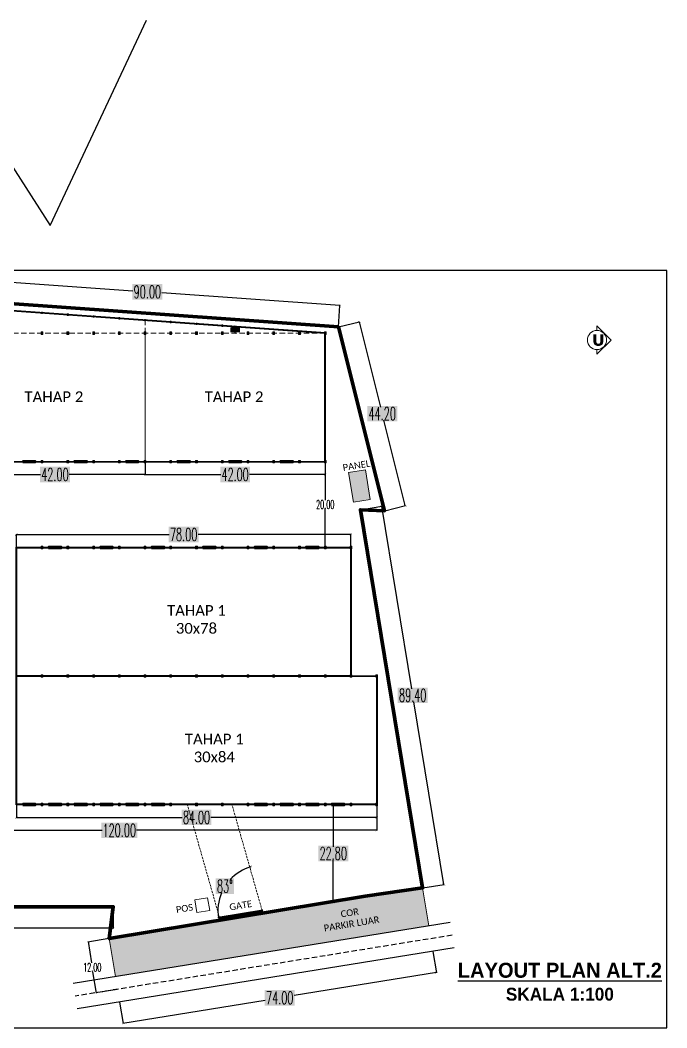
# Model space of a CAD drawing. Header units: millimetres. Extents: x 2175 to 3376, y 1504 to 1740.
# Drawn here: x 2274.3 to 2425, y 1504.5 to 1739.5 of the extents above; entities that cross this region are included whole.
import ezdxf

# ---------------------------------------------------------------- set-up
doc = ezdxf.new("R2010")
doc.units = ezdxf.units.MM
doc.linetypes.add('DASHED', pattern=[19.05, 12.7, -6.35])
doc.linetypes.add('HIDDEN', pattern=[0.375, 0.25, -0.125])
for name, color, linetype, lineweight in [('Garis Dim', 131, 'DASHED', 9), ('GRS-TIPIS', 253, 'Continuous', 9), ('HAT', 8, 'Continuous', 9), ('Pondasi', 6, 'Continuous', 9)]:
    doc.layers.add(name, color=color, linetype=linetype, lineweight=lineweight)
for name, color, linetype in [('GR', 7, 'Continuous'), ('HELP', 251, 'Continuous'), ('KOP TEKS', 1, 'Continuous'), ('WHITE', 7, 'Continuous')]:
    doc.layers.add(name, color=color, linetype=linetype)
doc.styles.add('-DIM2', font='simplex.shx', dxfattribs={"width": 0.55})
doc.styles.get("Standard").update_dxf_attribs({"font": 'arial.ttf'})
doc.dimstyles.new('DIMENSI WARNA 2.1', dxfattribs={"dimtxt": 1, "dimasz": 0.5, "dimexe": 0.1, "dimexo": 0.1, "dimgap": 0.05, "dimtad": 0, "dimtih": 1, "dimtoh": 1, "dimrnd": 0.0025, "dimzin": 0, "dimdsep": 46, "dimtxsty": '-DIM2', "dimblk": 'ARCHTICK', "dimcen": 0.1, "dimclrd": 1, "dimclre": 1, "dimclrt": 256, "dimadec": 0, "dimazin": 0, "dimtfac": 1, "dimtofl": 0, "dimtmove": 0, "dimatfit": 3, "dimldrblk": 'ARCHTICK', "dimfxl": 0.18, "dimtfill": 2, "dimtfillclr": 256, "dimtolj": 1, "dimtzin": 0, "dimarcsym": 0})
doc.dimstyles.new('DIMENSI WARNA BENOWO', dxfattribs={"dimtxt": 3, "dimasz": 0.5, "dimexe": 0.05, "dimexo": 0.05, "dimgap": 0.05, "dimtad": 0, "dimtih": 1, "dimtoh": 1, "dimrnd": 0.0025, "dimzin": 0, "dimdsep": 46, "dimtxsty": '-DIM2', "dimblk": 'ARCHTICK', "dimcen": 0.05, "dimclrd": 1, "dimclre": 1, "dimclrt": 256, "dimadec": 0, "dimazin": 0, "dimtfac": 1, "dimtofl": 0, "dimtmove": 0, "dimatfit": 3, "dimldrblk": 'ARCHTICK', "dimfxl": 0.18, "dimtfill": 2, "dimtfillclr": 256, "dimtolj": 1, "dimtzin": 0, "dimarcsym": 0})
doc.dimstyles.new('SITEPLAN SAMARINDA', dxfattribs={"dimtxt": 2, "dimasz": 0.3, "dimexe": 0.1, "dimexo": 0.1, "dimgap": 0.05, "dimtad": 0, "dimtih": 1, "dimtoh": 1, "dimzin": 0, "dimdsep": 46, "dimtxsty": '-DIM2', "dimblk": 'ARCHTICK', "dimcen": 0.3, "dimdle": 0.1, "dimclrd": 1, "dimclre": 1, "dimclrt": 7, "dimadec": 0, "dimazin": 0, "dimtfac": 1, "dimtix": 1, "dimtofl": 0, "dimtmove": 0, "dimatfit": 3, "dimldrblk": 'ARCHTICK', "dimfxl": 1, "dimtolj": 1, "dimtzin": 0, "dimarcsym": 0})

# ---------------------------------------------------------------- blocks, each defined once
blk = doc.blocks.new('_ArchTick')
at = {"color": 0, "linetype": 'ByBlock', "const_width": 0.15}
blk.add_lwpolyline([(-0.5, -0.5), (0.5, 0.5)], dxfattribs=at)
blk = doc.blocks.new('*D1032')
at = {"layer": 'Defpoints', "color": 0, "transparency": 16777216}
for p in [(2258.68, 1674.37), (2348.8, 1672.95), (2348.45, 1667.97)]:
    blk.add_point(p, dxfattribs=at)
at = {"layer": 'GR', "color": 1, "lineweight": -2, "transparency": 16777216}
for p, q in [((2258.68, 1674.42), (2259.04, 1679.41)), ((2259.03, 1679.36), (2300.57, 1676.4)), ((2348.8, 1672.95), (2307.27, 1675.92)), ((2348.45, 1668.02), (2348.81, 1673))]:
    blk.add_line(p, q, dxfattribs=at)
at = {"layer": 'GR', "color": 1, "lineweight": -2, "transparency": 16777216, "xscale": 0.5, "yscale": 0.5, "zscale": 0.5}
for p, rotation in [((2259.03, 1679.36), 175.916745475902), ((2348.8, 1672.95), 355.9167454759021)]:
    blk.add_blockref('_ArchTick', p, dxfattribs=dict(at, rotation=rotation))
at = {"layer": 'GR', "color": 240, "transparency": 16777216, "insert": (2303.92, 1676.16), "char_height": 3, "attachment_point": 5, "style": '-DIM2', "bg_fill": 1, "box_fill_scale": 1.1, "bg_fill_color": 256, "bg_fill_true_color": 16180224, "bg_fill_transparency": 0}
blk.add_mtext('\\A1;90.00', dxfattribs=at)
blk = doc.blocks.new('*D1033')
at = {"layer": 'Defpoints', "color": 0, "transparency": 16777216}
for p in [(2370.5, 1522.31), (2297.45, 1510.5), (2298.24, 1505.56)]:
    blk.add_point(p, dxfattribs=at)
at = {"layer": 'GR', "color": 1, "lineweight": -2, "transparency": 16777216}
for p, q in [((2370.5, 1522.26), (2371.3, 1517.33)), ((2371.29, 1517.37), (2338.12, 1512.01)), ((2297.45, 1510.45), (2298.25, 1505.51)), ((2298.24, 1505.56), (2331.42, 1510.93))]:
    blk.add_line(p, q, dxfattribs=at)
at = {"layer": 'GR', "color": 1, "lineweight": -2, "transparency": 16777216, "xscale": 0.5, "yscale": 0.5, "zscale": 0.5}
for p, rotation in [((2371.29, 1517.37), 9.184901912618962), ((2298.24, 1505.56), 189.184901912619)]:
    blk.add_blockref('_ArchTick', p, dxfattribs=dict(at, rotation=rotation))
at = {"layer": 'GR', "color": 240, "transparency": 16777216, "insert": (2334.77, 1511.47), "char_height": 3, "attachment_point": 5, "style": '-DIM2', "bg_fill": 1, "box_fill_scale": 1.1, "bg_fill_color": 256, "bg_fill_true_color": 16180224, "bg_fill_transparency": 0}
blk.add_mtext('\\A1;74.00', dxfattribs=at)
blk = doc.blocks.new('*D1034')
at = {"layer": 'Defpoints', "color": 0, "transparency": 16777216}
for p in [(2207.97, 1532.73), (2295.97, 1532.73), (2207.97, 1527.73)]:
    blk.add_point(p, dxfattribs=at)
at = {"layer": 'GR', "color": 1, "lineweight": -2, "transparency": 16777216}
for p, q in [((2207.97, 1532.68), (2207.97, 1527.68)), ((2295.97, 1532.68), (2295.97, 1527.68)), ((2207.97, 1527.73), (2248.62, 1527.73)), ((2295.97, 1527.73), (2255.32, 1527.73))]:
    blk.add_line(p, q, dxfattribs=at)
at = {"layer": 'GR', "color": 1, "lineweight": -2, "transparency": 16777216, "xscale": 0.5, "yscale": 0.5, "zscale": 0.5, "rotation": 180}
blk.add_blockref('_ArchTick', (2207.97, 1527.73), dxfattribs=at)
at = {"layer": 'GR', "color": 1, "lineweight": -2, "transparency": 16777216, "xscale": 0.5, "yscale": 0.5, "zscale": 0.5}
blk.add_blockref('_ArchTick', (2295.97, 1527.73), dxfattribs=at)
at = {"layer": 'GR', "color": 240, "transparency": 16777216, "insert": (2251.97, 1527.73), "char_height": 3, "attachment_point": 5, "style": '-DIM2', "bg_fill": 1, "box_fill_scale": 1.1, "bg_fill_color": 256, "bg_fill_true_color": 16180224, "bg_fill_transparency": 0}
blk.add_mtext('\\A1;88.00', dxfattribs=at)
blk = doc.blocks.new('*D1035')
at = {"layer": 'Defpoints', "color": 0, "transparency": 16777216}
for p in [(2348.45, 1667.97), (2359.21, 1625.1), (2364.06, 1626.32)]:
    blk.add_point(p, dxfattribs=at)
at = {"layer": 'GR', "color": 1, "lineweight": -2, "transparency": 16777216}
for p, q in [((2348.5, 1667.98), (2353.35, 1669.2)), ((2353.3, 1669.18), (2358.29, 1649.3)), ((2364.06, 1626.32), (2359.07, 1646.2)), ((2359.26, 1625.11), (2364.11, 1626.33))]:
    blk.add_line(p, q, dxfattribs=at)
at = {"layer": 'GR', "color": 1, "lineweight": -2, "transparency": 16777216, "xscale": 0.5, "yscale": 0.5, "zscale": 0.5}
for p, rotation in [((2353.3, 1669.18), 104.0968886446481), ((2364.06, 1626.32), 284.0968886446482)]:
    blk.add_blockref('_ArchTick', p, dxfattribs=dict(at, rotation=rotation))
at = {"layer": 'GR', "color": 240, "transparency": 16777216, "insert": (2358.68, 1647.75), "char_height": 3, "attachment_point": 5, "style": '-DIM2', "bg_fill": 1, "box_fill_scale": 1.1, "bg_fill_color": 256, "bg_fill_true_color": 16180224, "bg_fill_transparency": 0}
blk.add_mtext('\\A1;44.20', dxfattribs=at)
blk = doc.blocks.new('*D1036')
at = {"layer": 'Defpoints', "color": 0, "transparency": 16777216}
for p in [(2353.59, 1625.33), (2373.04, 1537.93), (2368.1, 1537.12)]:
    blk.add_point(p, dxfattribs=at)
at = {"layer": 'GR', "color": 1, "lineweight": -2, "transparency": 16777216}
for p, q in [((2353.64, 1625.34), (2358.57, 1626.15)), ((2358.52, 1626.14), (2365.52, 1583.59)), ((2373.04, 1537.93), (2366.03, 1580.49)), ((2368.15, 1537.13), (2373.09, 1537.94))]:
    blk.add_line(p, q, dxfattribs=at)
at = {"layer": 'GR', "color": 1, "lineweight": -2, "transparency": 16777216, "xscale": 0.5, "yscale": 0.5, "zscale": 0.5}
for p, rotation in [((2358.52, 1626.14), 99.34405198006446), ((2373.04, 1537.93), 279.3440519800645)]:
    blk.add_blockref('_ArchTick', p, dxfattribs=dict(at, rotation=rotation))
at = {"layer": 'GR', "color": 240, "transparency": 16777216, "insert": (2365.78, 1582.04), "char_height": 3, "attachment_point": 5, "style": '-DIM2', "bg_fill": 1, "box_fill_scale": 1.1, "bg_fill_color": 256, "bg_fill_true_color": 16180224, "bg_fill_transparency": 0}
blk.add_mtext('\\A1;89.40', dxfattribs=at)
blk = doc.blocks.new('*D1040')
at = {"layer": 'Defpoints', "color": 0, "transparency": 16777216}
for p in [(2321.18, 1566.21), (2323.64, 1539.5), (2355.66, 1535.8), (2330.98, 1531.81), (2306.3, 1527.82)]:
    blk.add_point(p, dxfattribs=at)
at = {"layer": 'GR', "color": 1, "lineweight": -2, "transparency": 16777216}
for start, end in [(105.8972, 136.9505), (156.9981, 189.1849)]:
    blk.add_arc((2330.98, 1531.81), 10.62, start, end, dxfattribs=at)
at = {"layer": 'GR', "color": 1, "lineweight": -2, "transparency": 16777216, "xscale": 0.5, "yscale": 0.5, "zscale": 0.5}
for p, rotation in [((2328.07, 1542.03), 15.89716295849237), ((2320.49, 1530.12), 279.1849019126178)]:
    blk.add_blockref('_ArchTick', p, dxfattribs=dict(at, rotation=rotation))
at = {"layer": 'GR', "color": 240, "transparency": 16777216, "insert": (2322.01, 1537.51), "char_height": 3, "attachment_point": 5, "style": '-DIM2', "bg_fill": 1, "box_fill_scale": 1.1, "bg_fill_color": 256, "bg_fill_true_color": 16180224, "bg_fill_transparency": 0}
blk.add_mtext('\\A1;83°', dxfattribs=at)
blk = doc.blocks.new('*D1041')
at = {"layer": 'Defpoints', "color": 0, "transparency": 16777216}
for p in [(2295.05, 1525.31), (2292.03, 1512.66), (2296.97, 1513.46)]:
    blk.add_point(p, dxfattribs=at)
at = {"layer": 'GR', "color": 1, "linetype": 'Continuous', "lineweight": -2, "transparency": 16777216}
for p, q in [((2294.95, 1525.29), (2290.02, 1524.49)), ((2296.87, 1513.44), (2291.93, 1512.65))]:
    blk.add_line(p, q, dxfattribs=at)
at = {"layer": 'GR', "color": 1, "lineweight": -2, "transparency": 16777216}
for p, q in [((2290.1, 1524.61), (2290.9, 1519.63)), ((2292.05, 1512.56), (2291.24, 1517.53))]:
    blk.add_line(p, q, dxfattribs=at)
at = {"layer": 'GR', "color": 1, "lineweight": -2, "transparency": 16777216, "xscale": 0.3, "yscale": 0.3, "zscale": 0.3}
for p, rotation in [((2290.12, 1524.51), 99.1849019126292), ((2292.03, 1512.66), 279.1849019126292)]:
    blk.add_blockref('_ArchTick', p, dxfattribs=dict(at, rotation=rotation))
at = {"layer": 'GR', "color": 7, "lineweight": 0, "transparency": 16777216, "insert": (2291.07, 1518.58), "char_height": 2, "attachment_point": 5, "style": '-DIM2'}
blk.add_mtext('\\A1;12.00', dxfattribs=at)
blk = doc.blocks.new('*D1268')
at = {"layer": 'Defpoints', "color": 0, "transparency": 16777216}
for p in [(2261.38, 1636.55), (2303.38, 1636.55), (2303.38, 1633.55)]:
    blk.add_point(p, dxfattribs=at)
at = {"layer": 'GR', "color": 1, "lineweight": -2, "transparency": 16777216}
for p, q in [((2261.38, 1636.5), (2261.38, 1633.5)), ((2303.38, 1636.5), (2303.38, 1633.5)), ((2261.38, 1633.55), (2279.03, 1633.55)), ((2303.38, 1633.55), (2285.73, 1633.55))]:
    blk.add_line(p, q, dxfattribs=at)
at = {"layer": 'GR', "color": 1, "lineweight": -2, "transparency": 16777216, "xscale": 0.5, "yscale": 0.5, "zscale": 0.5, "rotation": 180}
blk.add_blockref('_ArchTick', (2261.38, 1633.55), dxfattribs=at)
at = {"layer": 'GR', "color": 1, "lineweight": -2, "transparency": 16777216, "xscale": 0.5, "yscale": 0.5, "zscale": 0.5}
blk.add_blockref('_ArchTick', (2303.38, 1633.55), dxfattribs=at)
at = {"layer": 'GR', "color": 240, "transparency": 16777216, "insert": (2282.38, 1633.55), "char_height": 3, "attachment_point": 5, "style": '-DIM2', "bg_fill": 1, "box_fill_scale": 1.1, "bg_fill_color": 256, "bg_fill_true_color": 16180224, "bg_fill_transparency": 0}
blk.add_mtext('\\A1;42.00', dxfattribs=at)
blk = doc.blocks.new('*D1269')
at = {"layer": 'Defpoints', "color": 0, "transparency": 16777216}
for p in [(2303.38, 1636.55), (2345.38, 1636.55), (2345.38, 1633.55)]:
    blk.add_point(p, dxfattribs=at)
at = {"layer": 'GR', "color": 1, "lineweight": -2, "transparency": 16777216}
for p, q in [((2303.38, 1636.5), (2303.38, 1633.5)), ((2345.38, 1636.5), (2345.38, 1633.5)), ((2303.38, 1633.55), (2321.03, 1633.55)), ((2345.38, 1633.55), (2327.73, 1633.55))]:
    blk.add_line(p, q, dxfattribs=at)
at = {"layer": 'GR', "color": 1, "lineweight": -2, "transparency": 16777216, "xscale": 0.5, "yscale": 0.5, "zscale": 0.5, "rotation": 180}
blk.add_blockref('_ArchTick', (2303.38, 1633.55), dxfattribs=at)
at = {"layer": 'GR', "color": 1, "lineweight": -2, "transparency": 16777216, "xscale": 0.5, "yscale": 0.5, "zscale": 0.5}
blk.add_blockref('_ArchTick', (2345.38, 1633.55), dxfattribs=at)
at = {"layer": 'GR', "color": 240, "transparency": 16777216, "insert": (2324.38, 1633.55), "char_height": 3, "attachment_point": 5, "style": '-DIM2', "bg_fill": 1, "box_fill_scale": 1.1, "bg_fill_color": 256, "bg_fill_true_color": 16180224, "bg_fill_transparency": 0}
blk.add_mtext('\\A1;42.00', dxfattribs=at)
blk = doc.blocks.new('*D1044')
at = {"layer": 'Defpoints', "color": 0, "transparency": 16777216}
for p in [(2351.38, 1619.55), (2273.38, 1616.55), (2351.38, 1616.55)]:
    blk.add_point(p, dxfattribs=at)
at = {"layer": 'GR', "color": 1, "lineweight": -2, "transparency": 16777216}
for p, q in [((2273.38, 1616.6), (2273.38, 1619.6)), ((2273.38, 1619.55), (2309.03, 1619.55)), ((2351.38, 1619.55), (2315.73, 1619.55)), ((2351.38, 1616.6), (2351.38, 1619.6))]:
    blk.add_line(p, q, dxfattribs=at)
at = {"layer": 'GR', "color": 1, "lineweight": -2, "transparency": 16777216, "xscale": 0.5, "yscale": 0.5, "zscale": 0.5, "rotation": 180}
blk.add_blockref('_ArchTick', (2273.38, 1619.55), dxfattribs=at)
at = {"layer": 'GR', "color": 1, "lineweight": -2, "transparency": 16777216, "xscale": 0.5, "yscale": 0.5, "zscale": 0.5}
blk.add_blockref('_ArchTick', (2351.38, 1619.55), dxfattribs=at)
at = {"layer": 'GR', "color": 240, "transparency": 16777216, "insert": (2312.38, 1619.55), "char_height": 3, "attachment_point": 5, "style": '-DIM2', "bg_fill": 1, "box_fill_scale": 1.1, "bg_fill_color": 256, "bg_fill_true_color": 16180224, "bg_fill_transparency": 0}
blk.add_mtext('\\A1;78.00', dxfattribs=at)
blk = doc.blocks.new('*D1049')
at = {"layer": 'Defpoints', "color": 0, "transparency": 16777216}
for p in [(2273.38, 1556.55), (2357.38, 1556.55), (2357.38, 1553.55)]:
    blk.add_point(p, dxfattribs=at)
at = {"layer": 'GR', "color": 1, "lineweight": -2, "transparency": 16777216}
for p, q in [((2273.38, 1556.5), (2273.38, 1553.5)), ((2357.38, 1556.5), (2357.38, 1553.5)), ((2273.38, 1553.55), (2312.03, 1553.55)), ((2357.38, 1553.55), (2318.73, 1553.55))]:
    blk.add_line(p, q, dxfattribs=at)
at = {"layer": 'GR', "color": 1, "lineweight": -2, "transparency": 16777216, "xscale": 0.5, "yscale": 0.5, "zscale": 0.5, "rotation": 180}
blk.add_blockref('_ArchTick', (2273.38, 1553.55), dxfattribs=at)
at = {"layer": 'GR', "color": 1, "lineweight": -2, "transparency": 16777216, "xscale": 0.5, "yscale": 0.5, "zscale": 0.5}
blk.add_blockref('_ArchTick', (2357.38, 1553.55), dxfattribs=at)
at = {"layer": 'GR', "color": 240, "transparency": 16777216, "insert": (2315.38, 1553.55), "char_height": 3, "attachment_point": 5, "style": '-DIM2', "bg_fill": 1, "box_fill_scale": 1.1, "bg_fill_color": 256, "bg_fill_true_color": 16180224, "bg_fill_transparency": 0}
blk.add_mtext('\\A1;84.00', dxfattribs=at)
blk = doc.blocks.new('*D1050')
at = {"layer": 'Defpoints', "color": 0, "transparency": 16777216}
for p in [(2237.38, 1553.55), (2357.38, 1553.55), (2357.38, 1550.55)]:
    blk.add_point(p, dxfattribs=at)
at = {"layer": 'GR', "color": 1, "lineweight": -2, "transparency": 16777216}
for p, q in [((2237.38, 1553.5), (2237.38, 1550.5)), ((2357.38, 1553.5), (2357.38, 1550.5)), ((2237.38, 1550.55), (2293.41, 1550.55)), ((2357.38, 1550.55), (2301.36, 1550.55))]:
    blk.add_line(p, q, dxfattribs=at)
at = {"layer": 'GR', "color": 1, "lineweight": -2, "transparency": 16777216, "xscale": 0.5, "yscale": 0.5, "zscale": 0.5, "rotation": 180}
blk.add_blockref('_ArchTick', (2237.38, 1550.55), dxfattribs=at)
at = {"layer": 'GR', "color": 1, "lineweight": -2, "transparency": 16777216, "xscale": 0.5, "yscale": 0.5, "zscale": 0.5}
blk.add_blockref('_ArchTick', (2357.38, 1550.55), dxfattribs=at)
at = {"layer": 'GR', "color": 240, "transparency": 16777216, "insert": (2297.38, 1550.55), "char_height": 3, "attachment_point": 5, "style": '-DIM2', "bg_fill": 1, "box_fill_scale": 1.1, "bg_fill_color": 256, "bg_fill_true_color": 16180224, "bg_fill_transparency": 0}
blk.add_mtext('\\A1;120.00', dxfattribs=at)
blk = doc.blocks.new('*D1051')
at = {"layer": 'Defpoints', "color": 0, "transparency": 16777216}
for p in [(2347.26, 1556.55), (2347.26, 1533.75), (2347.26, 1533.75)]:
    blk.add_point(p, dxfattribs=at)
at = {"layer": 'GR', "color": 1, "lineweight": -2, "transparency": 16777216}
for p, q in [((2347.26, 1556.55), (2347.26, 1546.7)), ((2347.26, 1533.75), (2347.26, 1543.6))]:
    blk.add_line(p, q, dxfattribs=at)
at = {"layer": 'GR', "color": 1, "lineweight": -2, "transparency": 16777216, "xscale": 0.5, "yscale": 0.5, "zscale": 0.5}
for p, rotation in [((2347.26, 1556.55), 90), ((2347.26, 1533.75), 270)]:
    blk.add_blockref('_ArchTick', p, dxfattribs=dict(at, rotation=rotation))
at = {"layer": 'GR', "color": 240, "transparency": 16777216, "insert": (2347.26, 1545.15), "char_height": 3, "attachment_point": 5, "style": '-DIM2', "bg_fill": 1, "box_fill_scale": 1.1, "bg_fill_color": 256, "bg_fill_true_color": 16180224, "bg_fill_transparency": 0}
blk.add_mtext('\\A1;22.80', dxfattribs=at)
blk = doc.blocks.new('*D1053')
at = {"layer": 'Defpoints', "color": 0, "transparency": 16777216}
for p in [(2345.38, 1636.55), (2345.38, 1616.55), (2345.38, 1616.55)]:
    blk.add_point(p, dxfattribs=at)
at = {"layer": 'GR', "color": 1, "lineweight": -2, "transparency": 16777216}
for p, q in [((2345.38, 1636.65), (2345.38, 1627.6)), ((2345.38, 1616.45), (2345.38, 1625.5))]:
    blk.add_line(p, q, dxfattribs=at)
at = {"layer": 'GR', "color": 1, "lineweight": -2, "transparency": 16777216, "xscale": 0.3, "yscale": 0.3, "zscale": 0.3}
for p, rotation in [((2345.38, 1636.55), 90), ((2345.38, 1616.55), 270)]:
    blk.add_blockref('_ArchTick', p, dxfattribs=dict(at, rotation=rotation))
at = {"layer": 'GR', "color": 7, "lineweight": 0, "transparency": 16777216, "insert": (2345.38, 1626.55), "char_height": 2, "attachment_point": 5, "style": '-DIM2'}
blk.add_mtext('\\A1;20.00', dxfattribs=at)
blk = doc.blocks.new('*D753')
at = {"layer": 'Defpoints', "color": 0, "transparency": 16777216}
for p in [(2324.38, 1668.05), (2324.38, 1668.05), (2324.38, 1666.55)]:
    blk.add_point(p, dxfattribs=at)
at = {"layer": 'GR', "color": 1, "lineweight": -2, "transparency": 16777216}
for p, q in [((2324.38, 1668.05), (2324.38, 1667.85)), ((2324.38, 1666.55), (2324.38, 1666.75))]:
    blk.add_line(p, q, dxfattribs=at)
at = {"layer": 'GR', "color": 1, "lineweight": -2, "transparency": 16777216, "xscale": 0.5, "yscale": 0.5, "zscale": 0.5}
for p, rotation in [((2324.38, 1668.05), 90), ((2324.38, 1666.55), 270)]:
    blk.add_blockref('_ArchTick', p, dxfattribs=dict(at, rotation=rotation))
at = {"layer": 'GR', "color": 240, "transparency": 16777216, "insert": (2324.38, 1667.3), "char_height": 1, "attachment_point": 5, "style": '-DIM2', "bg_fill": 1, "box_fill_scale": 1.1, "bg_fill_color": 256, "bg_fill_true_color": 16180224, "bg_fill_transparency": 0}
blk.add_mtext('\\A1;1.50', dxfattribs=at)
blk = doc.blocks.new('WF300')
at = {"layer": 'Pondasi'}
for p, q in [((4219.41, -132.1), (4219.42, -132.1)), ((4219.42, -131.98), (4219.42, -132.1)), ((4219.42, -132.03), (4219.7, -132.03)), ((4219.42, -132.04), (4219.7, -132.04)), ((4219.56, -132.04), (4219.56, -132.03)), ((4219.7, -132.1), (4219.7, -131.98)), ((4219.7, -132.1), (4219.71, -132.1))]:
    blk.add_line(p, q, dxfattribs=at)
blk.add_lwpolyline([(4219.78, -132.19), (4219.78, -131.89), (4219.33, -131.89), (4219.33, -132.19)], close=True, dxfattribs=at)
for points in [[(4219.42, -131.98), (4219.41, -131.98), (4219.41, -132.1)], [(4219.71, -132.1), (4219.71, -131.98), (4219.7, -131.98)]]:
    blk.add_lwpolyline(points, dxfattribs=at)

msp = doc.modelspace()

# ---------------------------------------------------------------- hatches: boundary and pattern name
at = {"layer": 'HELP', "lineweight": 0, "true_color": 0x0074be}
h = msp.add_hatch(color=152, dxfattribs=at)
h.dxf.hatch_style = 1
h.paths.add_polyline_path([(2350.807, 1633.995), (2351.944, 1627.088), (2355.891, 1627.738), (2354.754, 1634.645)])
at = {"layer": 'HELP', "lineweight": 0, "true_color": 0x67696c}
h = msp.add_hatch(color=251, dxfattribs=at)
h.dxf.hatch_style = 1
h.paths.add_polyline_path([(2369.539, 1528.233), (2368.102, 1537.118), (2330.169, 1530.985), (2324.939, 1530.118), (2324.933, 1530.138), (2295.051, 1525.306), (2296.488, 1516.421)])
h.paths.add_polyline_path([(2344.978, 1525.82), (2358.54, 1528.019), (2357.516, 1534.331), (2343.954, 1532.132)], flags=24)

# ---------------------------------------------------------------- linework, layer by layer
at = {"layer": 'Garis Dim', "color": 0, "linetype": 'ByBlock', "lineweight": 18}
msp.add_circle((2408.738, 1664.925), 2.229, dxfattribs=at)
at = {"layer": 'GR', "color": 252, "linetype": 'HIDDEN', "lineweight": 0, "ltscale": 5, "true_color": 0x929696}
for p in [(2303.385, 1636.548), (2303.385, 1666.548)]:
    msp.add_line(p, (2303.385, 1669.548), dxfattribs=at)
at = {"layer": 'GR', "color": 0, "lineweight": 50}
msp.add_line((2320.492, 1530.118), (2330.953, 1531.851), dxfattribs=at)
at = {"layer": 'GR', "color": 0}
for p, q in [((2374.475, 1529.032), (2286.616, 1514.825)), ((2375.432, 1523.108), (2287.573, 1508.902))]:
    msp.add_line(p, q, dxfattribs=at)
at = {"layer": 'GR', "color": 0, "linetype": 'HIDDEN', "ltscale": 5}
msp.add_line((2374.954, 1526.07), (2287.095, 1511.864), dxfattribs=at)
at = {"layer": 'GR', "color": 251, "lineweight": 100, "true_color": 0x67696c}
msp.add_lwpolyline([(2229.11, 1661), (2257.394, 1658.426), (2258.677, 1674.375), (2348.449, 1667.966), (2359.214, 1625.097), (2353.587, 1625.332), (2368.102, 1537.118), (2354.696, 1535.184), (2295.051, 1525.306), (2295.973, 1532.73), (2207.973, 1532.73), (2229.11, 1661)], dxfattribs=at)
at = {"layer": 'GR', "color": 144, "true_color": 0x00629d}
for points in [[(2261.31, 1672.628), (2261.31, 1636.473), (2345.46, 1636.473), (2345.46, 1666.617)], [(2261.46, 1672.467), (2261.46, 1636.623), (2345.31, 1636.623), (2345.31, 1666.478)], [(2273.31, 1616.623), (2351.46, 1616.623), (2351.46, 1586.473), (2273.31, 1586.473)], [(2273.46, 1616.473), (2351.31, 1616.473), (2351.31, 1586.623), (2273.46, 1586.623)], [(2273.31, 1586.623), (2357.46, 1586.623), (2357.46, 1556.473), (2273.31, 1556.473)], [(2273.46, 1586.473), (2357.31, 1586.473), (2357.31, 1556.623), (2273.46, 1556.623)]]:
    msp.add_lwpolyline(points, close=True, dxfattribs=at)
at = {"layer": 'GR', "color": 252, "linetype": 'HIDDEN', "lineweight": 0, "ltscale": 5, "true_color": 0x929696}
for points in [[(2261.385, 1666.548), (2303.385, 1666.548), (2303.385, 1636.548), (2261.385, 1636.548)], [(2345.385, 1666.548), (2303.385, 1666.548), (2303.385, 1636.548), (2345.385, 1636.548)]]:
    msp.add_lwpolyline(points, close=True, dxfattribs=at)
at = {"layer": 'GR', "color": 0, "lineweight": 50}
for points in [[(2274.885, 1636.473), (2277.885, 1636.473), (2277.885, 1636.623), (2274.885, 1636.623)], [(2286.885, 1636.473), (2289.885, 1636.473), (2289.885, 1636.623), (2286.885, 1636.623)], [(2298.885, 1636.473), (2301.885, 1636.473), (2301.885, 1636.623), (2298.885, 1636.623)], [(2310.885, 1636.473), (2313.885, 1636.473), (2313.885, 1636.623), (2310.885, 1636.623)], [(2322.885, 1636.473), (2325.885, 1636.473), (2325.885, 1636.623), (2322.885, 1636.623)], [(2334.885, 1636.473), (2337.885, 1636.473), (2337.885, 1636.623), (2334.885, 1636.623)], [(2280.885, 1616.473), (2283.885, 1616.473), (2283.885, 1616.623), (2280.885, 1616.623)], [(2292.885, 1616.473), (2295.885, 1616.473), (2295.885, 1616.623), (2292.885, 1616.623)], [(2304.885, 1616.473), (2307.885, 1616.473), (2307.885, 1616.623), (2304.885, 1616.623)], [(2316.885, 1616.473), (2319.885, 1616.473), (2319.885, 1616.623), (2316.885, 1616.623)], [(2328.885, 1616.473), (2331.885, 1616.473), (2331.885, 1616.623), (2328.885, 1616.623)], [(2340.885, 1616.473), (2343.885, 1616.473), (2343.885, 1616.623), (2340.885, 1616.623)], [(2274.885, 1556.473), (2277.885, 1556.473), (2277.885, 1556.623), (2274.885, 1556.623)], [(2280.885, 1556.473), (2283.885, 1556.473), (2283.885, 1556.623), (2280.885, 1556.623)], [(2286.885, 1556.473), (2289.885, 1556.473), (2289.885, 1556.623), (2286.885, 1556.623)], [(2292.885, 1556.473), (2295.885, 1556.473), (2295.885, 1556.623), (2292.885, 1556.623)], [(2298.885, 1556.473), (2301.885, 1556.473), (2301.885, 1556.623), (2298.885, 1556.623)], [(2304.885, 1556.473), (2307.885, 1556.473), (2307.885, 1556.623), (2304.885, 1556.623)], [(2328.885, 1556.473), (2331.885, 1556.473), (2331.885, 1556.623), (2328.885, 1556.623)], [(2334.885, 1556.473), (2337.885, 1556.473), (2337.885, 1556.623), (2334.885, 1556.623)], [(2340.885, 1556.473), (2343.885, 1556.473), (2343.885, 1556.623), (2340.885, 1556.623)], [(2346.885, 1556.473), (2349.885, 1556.473), (2349.885, 1556.623), (2346.885, 1556.623)]]:
    msp.add_lwpolyline(points, close=True, dxfattribs=at)
at = {"layer": 'GR', "color": 0, "lineweight": 0}
for points in [[(2350.807, 1633.995), (2351.944, 1627.088), (2355.891, 1627.738), (2354.754, 1634.645)], [(2295.051, 1525.306), (2296.488, 1516.421), (2369.539, 1528.233), (2368.102, 1537.118)], [(2315.492, 1531.356), (2318.454, 1531.835), (2317.975, 1534.797), (2315.013, 1534.318)]]:
    msp.add_lwpolyline(points, close=True, dxfattribs=at)
at = {"layer": 'GRS-TIPIS', "linetype": 'HIDDEN', "ltscale": 2}
for p, q in [((2320.948, 1529.493), (2313.186, 1556.748)), ((2330.888, 1531.101), (2323.584, 1556.748))]:
    msp.add_line(p, q, dxfattribs=at)
for points in [[(2261.385, 1672.548), (2261.385, 1636.548), (2345.385, 1636.548), (2345.385, 1666.548)], [(2273.385, 1616.548), (2351.385, 1616.548), (2351.385, 1586.548), (2273.385, 1586.548)], [(2273.385, 1586.548), (2357.385, 1586.548), (2357.385, 1556.548), (2273.385, 1556.548)]]:
    msp.add_lwpolyline(points, close=True, dxfattribs=at)
at = {"layer": 'KOP TEKS', "color": 2}
msp.add_lwpolyline([(2267.356, 1713.278), (2281.272, 1691.646), (2303.691, 1739.545)], dxfattribs=at)
msp.add_lwpolyline([(2425.021, 1504.468), (2425.021, 1681.172), (2175.112, 1681.172), (2175.112, 1504.468)], close=True, dxfattribs=at)
at = {"layer": 'Pondasi'}
for p, q in [((2279.336, 1671.378), (2279.336, 1671.371)), ((2279.434, 1671.371), (2279.336, 1671.371)), ((2279.336, 1671.153), (2279.434, 1671.153)), ((2279.336, 1671.153), (2279.336, 1671.145)), ((2279.381, 1671.371), (2279.381, 1671.153)), ((2279.381, 1671.262), (2279.389, 1671.262)), ((2279.389, 1671.371), (2279.389, 1671.153)), ((2285.336, 1670.95), (2285.336, 1670.942)), ((2285.434, 1670.942), (2285.336, 1670.942)), ((2285.336, 1670.724), (2285.434, 1670.724)), ((2285.336, 1670.724), (2285.336, 1670.717)), ((2285.381, 1670.942), (2285.381, 1670.724)), ((2285.381, 1670.833), (2285.389, 1670.833)), ((2285.389, 1670.942), (2285.389, 1670.724)), ((2291.336, 1670.521), (2291.336, 1670.514)), ((2291.434, 1670.514), (2291.336, 1670.514)), ((2291.336, 1670.296), (2291.434, 1670.296)), ((2291.336, 1670.296), (2291.336, 1670.288)), ((2291.381, 1670.514), (2291.381, 1670.296)), ((2291.381, 1670.405), (2291.389, 1670.405)), ((2291.389, 1670.514), (2291.389, 1670.296)), ((2297.336, 1670.093), (2297.336, 1670.085)), ((2297.434, 1670.085), (2297.336, 1670.085)), ((2297.336, 1669.867), (2297.434, 1669.867)), ((2297.336, 1669.867), (2297.336, 1669.859)), ((2297.381, 1670.085), (2297.381, 1669.867)), ((2297.381, 1669.976), (2297.389, 1669.976)), ((2297.389, 1670.085), (2297.389, 1669.867)), ((2303.336, 1669.664), (2303.336, 1669.656)), ((2303.434, 1669.656), (2303.336, 1669.656)), ((2303.336, 1669.439), (2303.434, 1669.439)), ((2303.336, 1669.439), (2303.336, 1669.431)), ((2303.381, 1669.656), (2303.381, 1669.439)), ((2303.381, 1669.548), (2303.389, 1669.548)), ((2303.389, 1669.656), (2303.389, 1669.439)), ((2309.336, 1669.236), (2309.336, 1669.228)), ((2309.434, 1669.228), (2309.336, 1669.228)), ((2309.381, 1669.228), (2309.381, 1669.01)), ((2309.381, 1669.119), (2309.389, 1669.119)), ((2309.389, 1669.228), (2309.389, 1669.01)), ((2309.336, 1669.01), (2309.434, 1669.01)), ((2309.336, 1669.01), (2309.336, 1669.002)), ((2315.336, 1668.807), (2315.336, 1668.799)), ((2315.434, 1668.799), (2315.336, 1668.799)), ((2315.336, 1668.581), (2315.434, 1668.581)), ((2315.336, 1668.581), (2315.336, 1668.574)), ((2315.381, 1668.799), (2315.381, 1668.581)), ((2315.381, 1668.69), (2315.389, 1668.69)), ((2315.389, 1668.799), (2315.389, 1668.581)), ((2321.336, 1668.378), (2321.336, 1668.371)), ((2321.434, 1668.371), (2321.336, 1668.371)), ((2321.336, 1668.153), (2321.434, 1668.153)), ((2321.336, 1668.153), (2321.336, 1668.145)), ((2321.381, 1668.371), (2321.381, 1668.153)), ((2321.381, 1668.262), (2321.389, 1668.262)), ((2321.389, 1668.371), (2321.389, 1668.153))]:
    msp.add_line(p, q, dxfattribs=at)
for points in [[(2279.268, 1671.087), (2279.502, 1671.087), (2279.502, 1671.437), (2279.268, 1671.437)], [(2285.268, 1670.658), (2285.502, 1670.658), (2285.502, 1671.008), (2285.268, 1671.008)], [(2291.268, 1670.23), (2291.502, 1670.23), (2291.502, 1670.58), (2291.268, 1670.58)], [(2297.268, 1669.801), (2297.502, 1669.801), (2297.502, 1670.151), (2297.268, 1670.151)], [(2303.268, 1669.373), (2303.502, 1669.373), (2303.502, 1669.723), (2303.268, 1669.723)], [(2309.268, 1668.944), (2309.502, 1668.944), (2309.502, 1669.294), (2309.268, 1669.294)], [(2315.268, 1668.515), (2315.502, 1668.515), (2315.502, 1668.865), (2315.268, 1668.865)], [(2321.268, 1668.087), (2321.502, 1668.087), (2321.502, 1668.437), (2321.268, 1668.437)]]:
    msp.add_lwpolyline(points, close=True, dxfattribs=at)
for points in [[(2279.434, 1671.371), (2279.434, 1671.378), (2279.336, 1671.378)], [(2279.336, 1671.145), (2279.434, 1671.145), (2279.434, 1671.153)], [(2285.434, 1670.942), (2285.434, 1670.95), (2285.336, 1670.95)], [(2285.336, 1670.717), (2285.434, 1670.717), (2285.434, 1670.724)], [(2291.434, 1670.514), (2291.434, 1670.521), (2291.336, 1670.521)], [(2291.336, 1670.288), (2291.434, 1670.288), (2291.434, 1670.296)], [(2297.434, 1670.085), (2297.434, 1670.093), (2297.336, 1670.093)], [(2297.336, 1669.859), (2297.434, 1669.859), (2297.434, 1669.867)], [(2303.434, 1669.656), (2303.434, 1669.664), (2303.336, 1669.664)], [(2303.336, 1669.431), (2303.434, 1669.431), (2303.434, 1669.439)], [(2309.434, 1669.228), (2309.434, 1669.236), (2309.336, 1669.236)], [(2309.336, 1669.002), (2309.434, 1669.002), (2309.434, 1669.01)], [(2315.434, 1668.799), (2315.434, 1668.807), (2315.336, 1668.807)], [(2315.336, 1668.574), (2315.434, 1668.574), (2315.434, 1668.581)], [(2321.434, 1668.371), (2321.434, 1668.378), (2321.336, 1668.378)], [(2321.336, 1668.145), (2321.434, 1668.145), (2321.434, 1668.153)]]:
    msp.add_lwpolyline(points, dxfattribs=at)
at = {"layer": 'WHITE', "lineweight": 0, "ltscale": 0.3}
msp.add_lwpolyline([(2408.738, 1667.154), (2408.738, 1668.218), (2412.031, 1664.925), (2408.738, 1661.632), (2408.738, 1662.696)], dxfattribs=at)

# ---------------------------------------------------------------- block references
at = {"layer": 'HAT', "xscale": 1.333333333319186, "yscale": 1.333333333319186, "zscale": 1.333333333319186, "rotation": 269.9999999260696}
for p in [(2455.438, 7292.625), (2461.438, 7292.625), (2467.438, 7292.625), (2473.438, 7292.625), (2479.438, 7292.625), (2485.438, 7292.625), (2491.438, 7292.625), (2497.438, 7292.625), (2503.438, 7292.625), (2509.438, 7292.625), (2515.438, 7292.625), (2521.438, 7292.625), (2455.438, 7262.625), (2461.438, 7262.625), (2467.438, 7262.625), (2473.438, 7262.625), (2479.438, 7262.625), (2485.438, 7262.625), (2491.438, 7262.625), (2497.438, 7262.625), (2503.438, 7262.625), (2509.438, 7262.625), (2515.438, 7262.625), (2521.438, 7262.625), (2455.438, 7242.625), (2461.438, 7242.625), (2467.438, 7242.625), (2473.438, 7242.625), (2479.438, 7242.625), (2485.438, 7242.625), (2491.438, 7242.625), (2497.438, 7242.625), (2503.438, 7242.625), (2509.438, 7242.625), (2515.438, 7242.625), (2521.438, 7242.625), (2527.438, 7242.625), (2455.438, 7212.625), (2461.438, 7212.625), (2467.438, 7212.625), (2473.438, 7212.625), (2479.438, 7212.625), (2485.438, 7212.625), (2491.438, 7212.625), (2497.438, 7212.625), (2503.438, 7212.625), (2509.438, 7212.625), (2515.438, 7212.625), (2521.438, 7212.625), (2527.438, 7212.625), (2533.438, 7212.625), (2455.438, 7182.625), (2461.438, 7182.625), (2467.438, 7182.625), (2473.438, 7182.625), (2479.438, 7182.625), (2485.438, 7182.625), (2491.438, 7182.625), (2497.438, 7182.625), (2503.438, 7182.625), (2509.438, 7182.625), (2515.438, 7182.625), (2521.438, 7182.625), (2527.438, 7182.625), (2533.438, 7182.625)]:
    msp.add_blockref('WF300', p, dxfattribs=at)

# ---------------------------------------------------------------- texts
at = {"lineweight": 5, "insert": (2407.574, 1666.262), "char_height": 2.66166, "width": 16.54379, "attachment_point": 1}
msp.add_mtext('{\\fVerdana|b1|i0|c0|p34;U}', dxfattribs=at)
at = {"attachment_point": 1}
for s, insert, char_height, width in [('\\pxqc;{\\fCalibri Light|b0|i0|c0|p34;TAHAP 2}', (2273.451, 1652.945), 2.5, 17.36003), ('\\pxqc;{\\fCalibri Light|b0|i0|c0|p34;TAHAP 2}', (2315.451, 1652.945), 2.5, 17.36003), ('\\pxqc;{\\fCalibri Light|b0|i0|c0|p34;TAHAP 1\\P30x78}', (2306.687, 1603.089), 2.5, 17.36003), ('\\pxqc;{\\fCalibri Light|b0|i0|c0|p34;TAHAP 1\\P30x84}', (2310.842, 1573.089), 2.5, 17.36003), ('\\pxqc;{\\fBritannic Bold|b0|i0|c0|p34;\\H0.95362x;\\LLAYOUT PLAN ALT.2\\H1.04864x;\\P\\H0.81738x;\\lSKALA 1:100}', (2373.704, 1519.655), 3.67023, 52.75606)]:
    msp.add_mtext(s, dxfattribs=dict(at, insert=insert, char_height=char_height, width=width))
at = {"char_height": 1.56346, "attachment_point": 1, "rotation": 9.21232}
for s, insert, width in [('\\pxqc;{\\fCalibri Light|b0|i0|c0|p34;PANEL}', (2348.36, 1635.754), 8.44844), ('\\pxqc;{\\fCalibri Light|b0|i0|c0|p34;POS}', (2306.13, 1532.084), 12.80459), ('\\pxqc;{\\fCalibri Light|b0|i0|c0|p34;GATE}', (2319.24, 1532.784), 12.80459), ('\\pxqc;{\\fCalibri Light|b0|i0|c0|p34;COR\\PPARKIR LUAR}', (2344.659, 1531.071), 12.80459)]:
    msp.add_mtext(s, dxfattribs=dict(at, insert=insert, width=width))

# ---------------------------------------------------------------- dimensions: what is measured, and where the dimension line sits
at = {"layer": 'GR'}
for p1, p2, picture, middle in [((2258.677, 1674.375), (2348.449, 1667.966), '*D1032', (2303.919, 1676.158)), ((2348.449, 1667.966), (2359.214, 1625.097), '*D1035', (2358.681, 1647.75)), ((2353.587, 1625.332), (2368.102, 1537.118), '*D1036', (2365.778, 1582.037)), ((2295.973, 1532.73), (2207.973, 1532.73), '*D1034', (2251.973, 1527.73)), ((2370.496, 1522.31), (2297.445, 1510.498), '*D1033', (2334.769, 1511.468))]:
    dim = msp.add_aligned_dim(p1=p1, p2=p2, distance=5, dimstyle='DIMENSI WARNA BENOWO', dxfattribs=at)
    dim.commit()
    dim.dimension.update_dxf_attribs({"geometry": picture, "text_midpoint": middle})
for base, p1, p2, dimstyle, picture, middle in [((2324.385, 1668.048), (2324.385, 1666.548), (2324.385, 1668.048), 'DIMENSI WARNA 2.1', '*D753', (2324.385, 1667.298)), ((2347.258, 1533.748), (2347.258, 1556.548), (2347.258, 1533.748), 'DIMENSI WARNA BENOWO', '*D1051', (2347.258, 1545.148))]:
    dim = msp.add_linear_dim(base=base, p1=p1, p2=p2, angle=90, dimstyle=dimstyle, dxfattribs=at)
    dim.commit()
    dim.dimension.update_dxf_attribs({"geometry": picture, "text_midpoint": middle})
for base, p1, p2, picture, middle in [((2303.385, 1633.548), (2261.385, 1636.548), (2303.385, 1636.548), '*D1268', (2282.385, 1633.548)), ((2345.385, 1633.548), (2303.385, 1636.548), (2345.385, 1636.548), '*D1269', (2324.385, 1633.548)), ((2351.385, 1619.548), (2273.385, 1616.548), (2351.385, 1616.548), '*D1044', (2312.385, 1619.548)), ((2357.385, 1553.548), (2273.385, 1556.548), (2357.385, 1556.548), '*D1049', (2315.385, 1553.548)), ((2357.385, 1550.548), (2237.385, 1553.548), (2357.385, 1553.548), '*D1050', (2297.385, 1550.548))]:
    dim = msp.add_linear_dim(base=base, p1=p1, p2=p2, dimstyle='DIMENSI WARNA BENOWO', dxfattribs=at)
    dim.commit()
    dim.dimension.update_dxf_attribs({"geometry": picture, "text_midpoint": middle})
at = {"layer": 'GR', "color": 0, "lineweight": 0}
dim = msp.add_linear_dim(base=(2345.385, 1616.548), p1=(2345.385, 1636.548), p2=(2345.385, 1616.548), angle=90, dimstyle='SITEPLAN SAMARINDA', dxfattribs=at)
dim.commit()
dim.dimension.update_dxf_attribs({"geometry": '*D1053', "text_midpoint": (2345.385, 1626.548)})
at = {"layer": 'GR'}
dim = msp.add_angular_dim_2l(base=(2323.644, 1539.498), line1=((2330.977, 1531.814), (2321.181, 1566.207)), line2=((2306.297, 1527.823), (2355.656, 1535.804)), dimstyle='DIMENSI WARNA BENOWO', dxfattribs=at)
dim.commit()
dim.dimension.update_dxf_attribs({"geometry": '*D1040', "text_midpoint": (2322.015, 1537.514)})
at = {"layer": 'GR', "color": 0, "lineweight": 0}
dim = msp.add_aligned_dim(p1=(2295.051, 1525.306), p2=(2296.966, 1513.46), distance=-5, dimstyle='SITEPLAN SAMARINDA', dxfattribs=at)
dim.commit()
dim.dimension.update_dxf_attribs({"geometry": '*D1041', "text_midpoint": (2291.073, 1518.585)})

doc.saveas('drawing.dxf')
